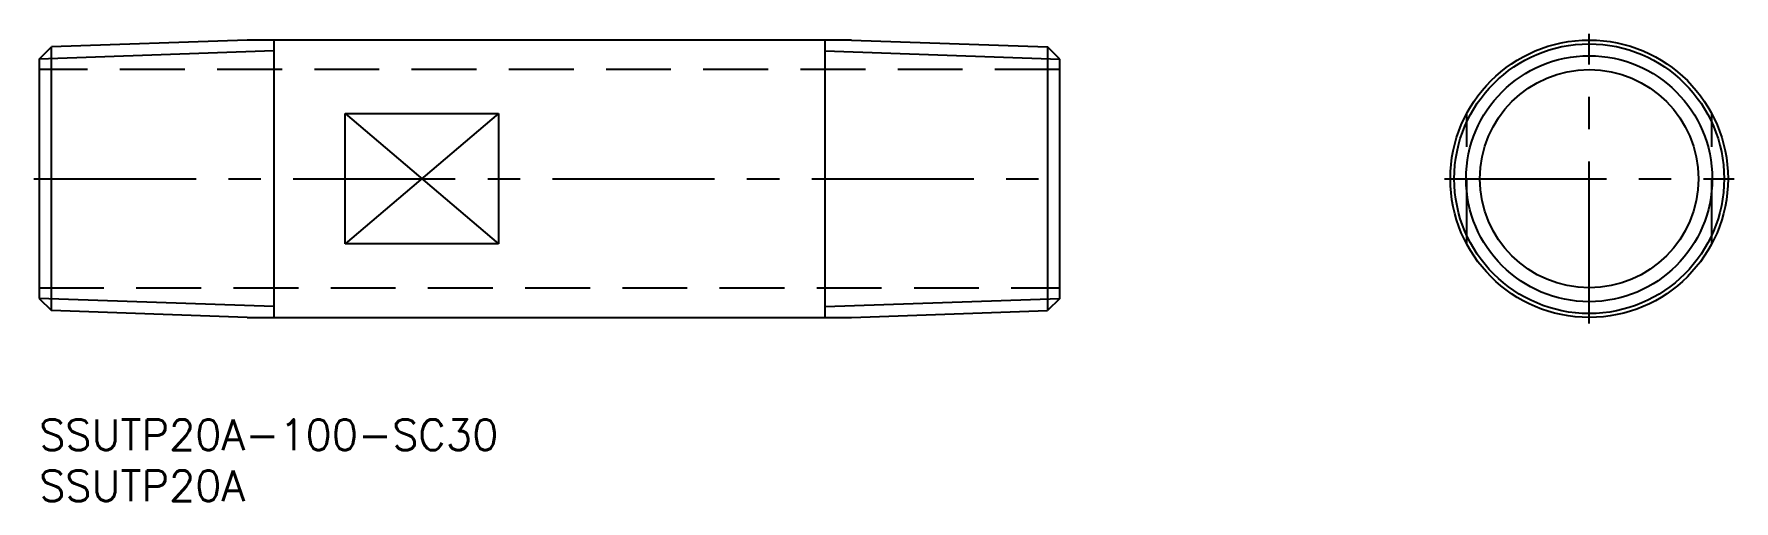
# Model space of a CAD drawing. Extents: x 0 to 166, y -8 to 38.
import ezdxf

# ---------------------------------------------------------------- set-up
doc = ezdxf.new("R2010")
doc.units = 0
doc.header["$LTSCALE"] = 0.5
doc.linetypes.add('CENTER', pattern=[50.8, 31.75, -6.35, 6.35, -6.35])
doc.linetypes.add('DASHED', pattern=[19.05, 12.7, -6.35])
for name, color, linetype in [('MSM_CENTER', 1, 'CENTER'), ('MSM_CONTINUOUS', 7, 'CONTINUOUS'), ('MSM_DASHED', 4, 'DASHED'), ('MSM_NARROW', 5, 'CONTINUOUS'), ('MSM_PART_NUMBER', 7, 'CONTINUOUS')]:
    doc.layers.add(name, color=color, linetype=linetype)
doc.styles.get("Standard").update_dxf_attribs({"font": 'txt.shx', "height": 3, "bigfont": 'bigfont.shx'})

# ---------------------------------------------------------------- blocks, each defined once
blk = doc.blocks.new('*U16')
at = {"layer": 'MSM_PART_NUMBER'}
blk.add_text('SSUTP20A-100-SC30', height=3, dxfattribs=at).set_placement((0, -3))
blk = doc.blocks.new('*U17')
at = {"layer": 'MSM_PART_NUMBER'}
blk.add_text('SSUTP20A', height=3, dxfattribs=at).set_placement((0, -8))

msp = doc.modelspace()

# ---------------------------------------------------------------- linework, layer by layer
at = {"layer": 'MSM_CENTER'}
for p, q in [((151.87, 9.41), (151.87, 37.79)), ((-0.5, 23.6), (100.5, 23.6)), ((137.68, 23.6), (166.06, 23.6))]:
    msp.add_line(p, q, dxfattribs=at)
at = {"layer": 'MSM_CONTINUOUS'}
for p, q in [((20.4, 37.2), (1.2, 36.53)), ((79.6, 37.2), (20.4, 37.2)), ((23, 37.2), (23, 10)), ((77, 10), (77, 37.2)), ((79.6, 37.2), (98.8, 36.53)), ((0, 35.33), (1.2, 36.53)), ((0, 35.33), (0, 11.87)), ((1.2, 10.67), (1.2, 36.53)), ((98.8, 36.53), (98.8, 10.67)), ((100, 35.33), (98.8, 36.53)), ((100, 11.87), (100, 35.33)), ((30, 17.2), (30, 30)), ((30, 30), (45, 30)), ((45, 30), (45, 17.2)), ((45, 17.2), (30, 17.2)), ((0, 11.87), (1.2, 10.67)), ((100, 11.87), (98.8, 10.67)), ((20.4, 10), (1.2, 10.67)), ((20.4, 10), (79.6, 10)), ((79.6, 10), (98.8, 10.67))]:
    msp.add_line(p, q, dxfattribs=at)
for radius in [13.6, 13.22, 10.7]:
    msp.add_circle((151.87, 23.6), radius, dxfattribs=at)
at = {"layer": 'MSM_DASHED'}
for p, q in [((100, 34.3), (0, 34.3)), ((139.87, 17.2), (139.87, 30)), ((163.87, 17.2), (163.87, 30)), ((0, 12.9), (100, 12.9))]:
    msp.add_line(p, q, dxfattribs=at)
at = {"layer": 'MSM_NARROW'}
for p, q in [((23, 36.13), (0, 35.33)), ((77, 36.13), (100, 35.33)), ((30, 30), (45, 17.2)), ((45, 30), (30, 17.2)), ((23, 11.07), (0, 11.87)), ((77, 11.07), (100, 11.87))]:
    msp.add_line(p, q, dxfattribs=at)
msp.add_circle((151.87, 23.6), 12.06, dxfattribs=at)

# ---------------------------------------------------------------- block references
at = {"layer": 'MSM_CONTINUOUS'}
for name in ['*U16', '*U17']:
    msp.add_blockref(name, (0, 0), dxfattribs=at)

doc.saveas('drawing.dxf')
